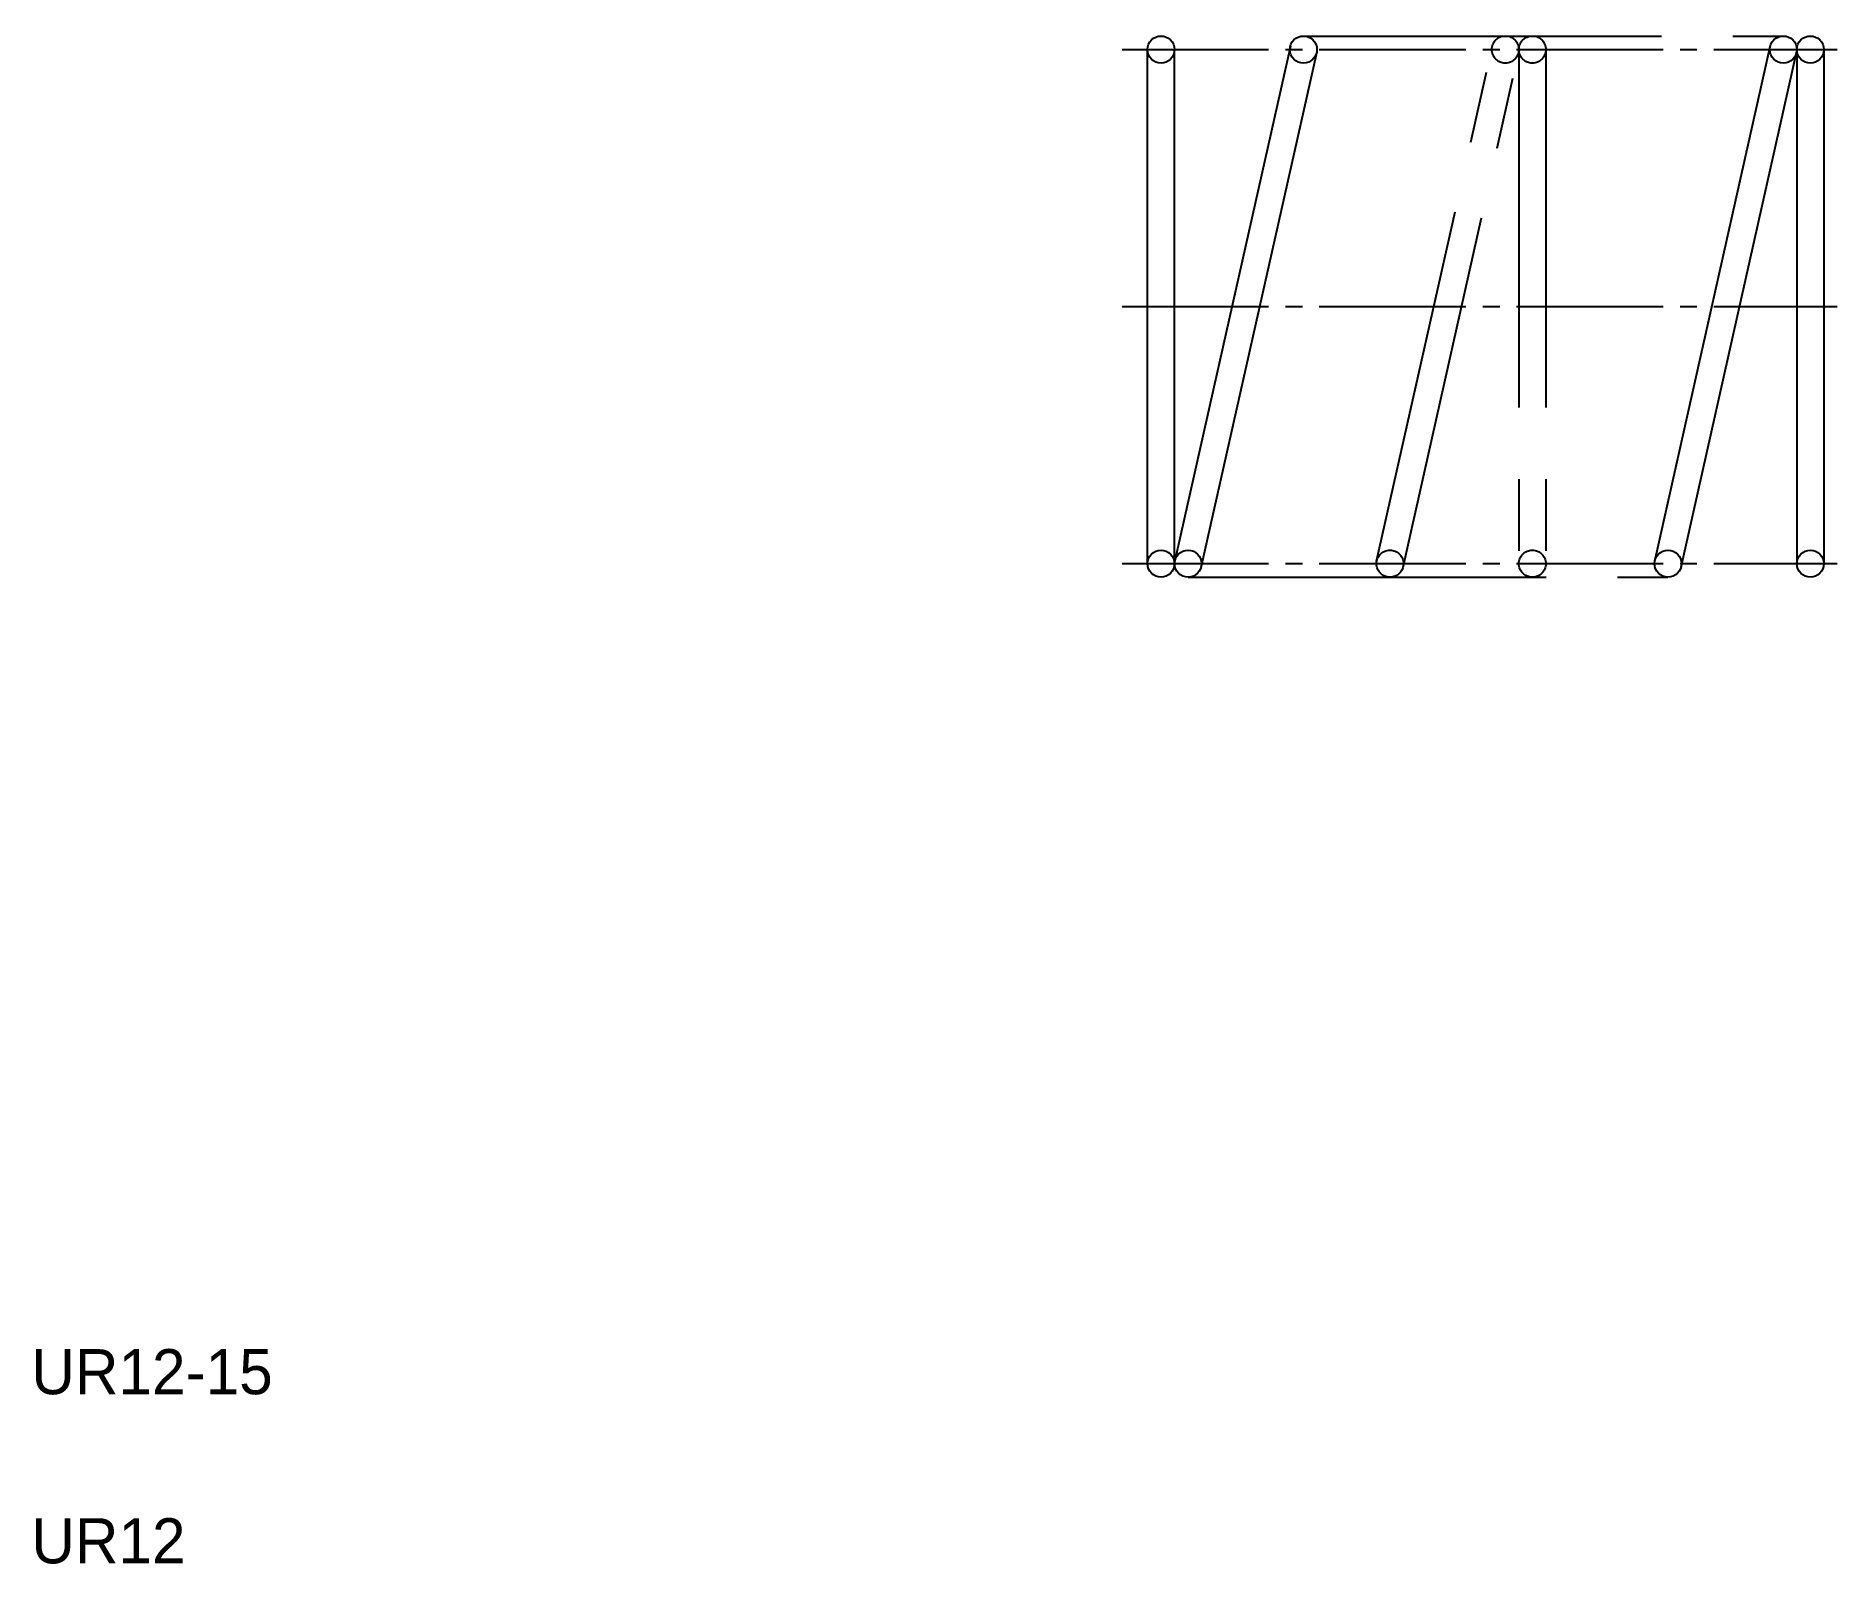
# Model space of a CAD drawing. Extents: x 2.6 to 42.5, y 2.5 to 36.4.
import ezdxf

# ---------------------------------------------------------------- set-up
doc = ezdxf.new("R2010")
doc.units = 0
doc.header["$LTSCALE"] = 0.25
doc.linetypes.add('CENTER', pattern=[17.5, 13, -1.5, 1.5, -1.5])
doc.linetypes.add('PHANTOM', pattern=[63.5, 31.75, -6.35, 6.35, -6.35, 6.35, -6.35])
doc.layers.get('0').update_dxf_attribs({"linetype": 'CONTINUOUS'})
doc.layers.add('CENTER', color=1, linetype='CENTER')

msp = doc.modelspace()

# ---------------------------------------------------------------- linework, layer by layer
at = {"color": 3, "linetype": 'PHANTOM'}
for p, q in [((30.708, 36.368), (41.35, 36.368)), ((32.332, 24.722), (34.901, 36.164)), ((32.918, 24.591), (35.486, 36.033)), ((35.485, 36.068), (35.485, 24.668)), ((36.085, 36.068), (36.085, 24.668)), ((28.15, 24.368), (38.792, 24.368))]:
    msp.add_line(p, q, dxfattribs=at)
at = {"color": 7, "linetype": 'CONTINUOUS'}
for p, q in [((27.25, 24.668), (27.25, 36.068)), ((30.418, 36.145), (27.849, 24.703)), ((27.85, 24.668), (27.85, 36.068)), ((31.003, 36.014), (28.435, 24.572)), ((38.497, 24.722), (41.066, 36.164)), ((39.083, 24.591), (41.652, 36.033)), ((41.65, 36.068), (41.65, 24.668)), ((42.25, 36.068), (42.25, 24.668))]:
    msp.add_line(p, q, dxfattribs=at)
for centre in [(27.55, 36.068), (30.708, 36.068), (41.35, 36.068), (41.95, 36.068), (27.55, 24.668), (28.15, 24.668), (38.792, 24.668), (41.95, 24.668)]:
    msp.add_circle(centre, 0.3, dxfattribs=at)
at = {"color": 3, "linetype": 'PHANTOM'}
for centre in [(35.185, 36.068), (35.785, 36.068), (32.627, 24.668), (35.785, 24.668)]:
    msp.add_circle(centre, 0.3, dxfattribs=at)
at = {"layer": 'CENTER', "color": 1, "linetype": 'CENTER'}
for p, q in [((26.685, 36.068), (42.54, 36.068)), ((26.685, 30.368), (42.54, 30.368)), ((26.685, 24.668), (42.54, 24.668))]:
    msp.add_line(p, q, dxfattribs=at)

# ---------------------------------------------------------------- texts
for s, p in [('UR12-15', (2.5, 6.25)), ('UR12', (2.5, 2.5))]:
    msp.add_text(s, height=1).set_placement(p)

doc.saveas('drawing.dxf')
